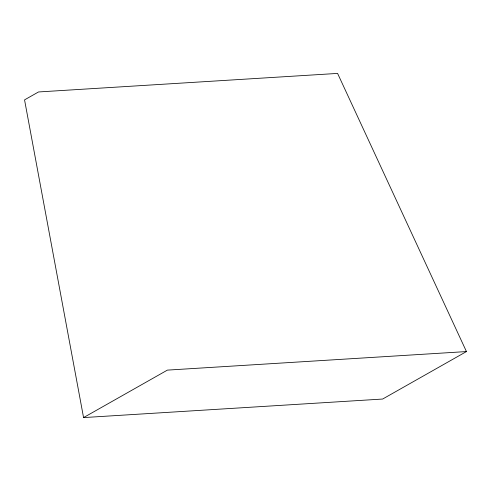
<?xml version="1.0" encoding="UTF-8"?>
<svg xmlns="http://www.w3.org/2000/svg" width="491" height="491" viewBox="0 0 491 491"><rect width="100%" height="100%" fill="white"/><g stroke="black" fill="none" stroke-linecap="round" stroke-linejoin="round"><path stroke-width="0.74" d="M83.562 417.583L167.382 370.116L466.45 351.568L337.587 73.417L38.519 91.958L24.55 99.869L83.562 417.583L382.636 399.042L466.45 351.568"/></g></svg>
